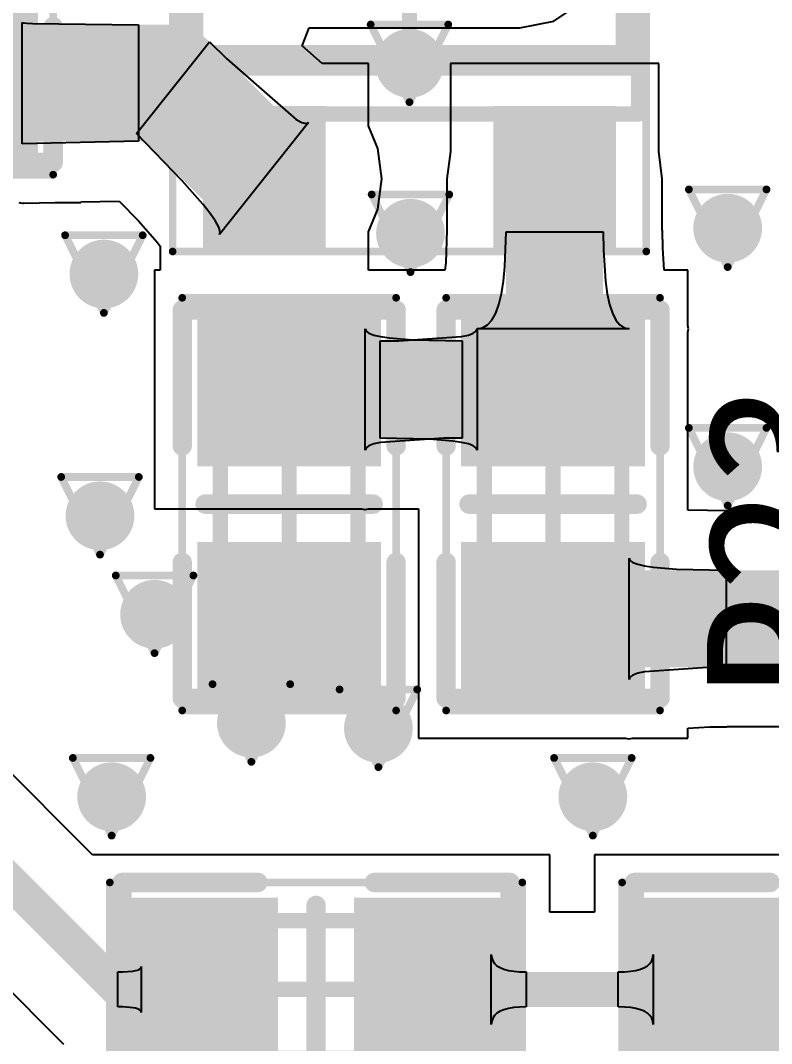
# Model space of a CAD drawing. Extents: x 75 to 173, y 40 to 188.
# Drawn here: x 112.43 to 117.34, y 161.92 to 168.62 of the extents above; entities that cross this region are included whole.
import ezdxf

# ---------------------------------------------------------------- set-up
doc = ezdxf.new("R2010")
doc.units = 0
doc.header["$MEASUREMENT"] = 0
doc.layers.get('0').update_dxf_attribs({"linetype": 'CONTINUOUS'})
for name, color, linetype in [('BottomLayer', 5, 'CONTINUOUS'), ('DRILLDRAWING', 1, 'CONTINUOUS'), ('MECHANICAL13', 56, 'CONTINUOUS'), ('MECHANICAL15', 56, 'CONTINUOUS'), ('MULTILAYER', 9, 'CONTINUOUS'), ('TopLayer', 1, 'CONTINUOUS'), ('TOPOVERLAY', 2, 'CONTINUOUS'), ('TOPPASTE', 8, 'CONTINUOUS'), ('TOPSOLDER', 216, 'CONTINUOUS'), ('ViaHoleLayer', 16, 'CONTINUOUS')]:
    doc.layers.add(name, color=color, linetype=linetype)

# ---------------------------------------------------------------- blocks, each defined once
blk = doc.blocks.new('SOT_23_5PIN_8')
at = {"layer": 'MECHANICAL13', "const_width": 0.1}
for points in [[(-0.79992, -1.500104), (-0.79992, 1.499918)], [(0.800082, 1.499918), (-0.79992, 1.499918)], [(0.800082, -1.500104), (0.800082, 1.499918)], [(0.800082, -1.500104), (-0.79992, -1.500104)]]:
    blk.add_lwpolyline(points, dxfattribs=at)
at = {"layer": 'MECHANICAL13'}
for points, const_width in [([(-0.824918, 1.499918, 1), (-0.774921, 1.499918, 1)], 0.05), ([(-0.824918, 1.499918, 1), (-0.774921, 1.499918, 1)], 0.05), ([(0.775084, 1.499918, 1), (0.825081, 1.499918, 1)], 0.05), ([(0.775084, 1.499918, 1), (0.825081, 1.499918, 1)], 0.05), ([(-0.03792, 0.991918, 1), (-0.54592, 0.991918, 1)], 0.1), ([(-0.570918, 0.991918, 1), (-0.520921, 0.991918, 1)], 0.05), ([(-0.062918, 0.991918, 1), (-0.012921, 0.991918, 1)], 0.05), ([(-0.824918, -1.500104, 1), (-0.774921, -1.500104, 1)], 0.05), ([(-0.824918, -1.500104, 1), (-0.774921, -1.500104, 1)], 0.05), ([(0.775084, -1.500104, 1), (0.825081, -1.500104, 1)], 0.05), ([(0.775084, -1.500104, 1), (0.825081, -1.500104, 1)], 0.05)]:
    blk.add_lwpolyline(points, format="xyb", close=True, dxfattribs=dict(at, const_width=const_width))
at = {"layer": 'MECHANICAL15'}
for points, const_width in [([(1.700002, 1.549999), (-1.699999, 1.549999)], 0.05), ([(-1.699999, -1.549999), (-1.699999, 1.549999)], 0.05), ([(1.700002, -1.549999), (1.700002, 1.549999)], 0.05), ([(0, -0.499999), (0, 0.500002)], 0.1), ([(0.500002, 0), (-0.499999, 0)], 0.1), ([(1.700002, -1.549999), (-1.699999, -1.549999)], 0.05)]:
    blk.add_lwpolyline(points, dxfattribs=dict(at, const_width=const_width))
for points, const_width in [([(-1.712498, 1.549999, 1), (-1.6875, 1.549999, 1)], 0.024999), ([(-1.712498, 1.549999, 1), (-1.6875, 1.549999, 1)], 0.024999), ([(1.687502, 1.549999, 1), (1.712501, 1.549999, 1)], 0.024999), ([(1.687502, 1.549999, 1), (1.712501, 1.549999, 1)], 0.024999), ([(-0.024999, 0.500002, 1), (0.024999, 0.500002, 1)], 0.05), ([(-0.524998, 0, 1), (-0.475, 0, 1)], 0.05), ([(0.475003, 0, 1), (0.525, 0, 1)], 0.05), ([(-0.024999, -0.499999, 1), (0.024999, -0.499999, 1)], 0.05), ([(-1.712498, -1.549999, 1), (-1.6875, -1.549999, 1)], 0.024999), ([(-1.712498, -1.549999, 1), (-1.6875, -1.549999, 1)], 0.024999), ([(1.687502, -1.549999, 1), (1.712501, -1.549999, 1)], 0.024999), ([(1.687502, -1.549999, 1), (1.712501, -1.549999, 1)], 0.024999)]:
    blk.add_lwpolyline(points, format="xyb", close=True, dxfattribs=dict(at, const_width=const_width))
at = {"layer": 'TOPOVERLAY'}
for points, const_width in [([(-1.099998, 1.800001, 1), (-1.35, 1.800001, 1)], 0.249999), ([(-1.412499, 1.800001, 1), (-1.287501, 1.800001, 1)], 0.124998), ([(-1.162497, 1.800001, 1), (-1.037499, 1.800001, 1)], 0.124998), ([(-0.499999, 1.45, 1), (-0.399999, 1.45, 1)], 0.1), ([(-0.499999, 1.45, 1), (-0.399999, 1.45, 1)], 0.1), ([(0.400002, 1.45, 1), (0.500002, 1.45, 1)], 0.1), ([(0.400002, 1.45, 1), (0.500002, 1.45, 1)], 0.1), ([(-0.499999, -1.45, 1), (-0.399999, -1.45, 1)], 0.1), ([(-0.499999, -1.45, 1), (-0.399999, -1.45, 1)], 0.1), ([(0.400002, -1.45, 1), (0.500002, -1.45, 1)], 0.1), ([(0.400002, -1.45, 1), (0.500002, -1.45, 1)], 0.1)]:
    blk.add_lwpolyline(points, format="xyb", close=True, dxfattribs=dict(at, const_width=const_width))
at = {"layer": 'TOPOVERLAY', "const_width": 0.2}
for points in [[(-0.449999, -1.45), (-0.449999, 1.45)], [(0.450002, 1.45), (-0.449999, 1.45)], [(0.450002, -1.45), (0.450002, 1.45)], [(0.450002, -1.45), (-0.449999, -1.45)]]:
    blk.add_lwpolyline(points, dxfattribs=at)
at = {"layer": 'TOPPASTE'}
for points in [[(-0.849998, 0.650001), (-0.849998, 1.25), (-1.599999, 0.650001), (-1.599999, 1.25)], [(1.600002, 0.650001), (1.600002, 1.25), (0.850001, 0.650001), (0.850001, 1.25)], [(-0.849998, -0.299999), (-0.849998, 0.299999), (-1.599999, -0.299999), (-1.599999, 0.299999)], [(-0.849998, -1.249997), (-0.849998, -0.649999), (-1.599999, -1.249997), (-1.599999, -0.649999)], [(1.600002, -1.249997), (1.600002, -0.649999), (0.850001, -1.249997), (0.850001, -0.649999)]]:
    blk.add_solid(points, dxfattribs=at)
at = {"layer": 'TOPSOLDER'}
for points in [[(-0.748398, 0.548401), (-0.748398, 1.3516), (-1.701599, 0.548401), (-1.701599, 1.3516)], [(1.701602, 0.548401), (1.701602, 1.3516), (0.748401, 0.548401), (0.748401, 1.3516)], [(-0.748398, -0.401599), (-0.748398, 0.401599), (-1.701599, -0.401599), (-1.701599, 0.401599)], [(-0.748398, -1.351598), (-0.748398, -0.548399), (-1.701599, -1.351598), (-1.701599, -0.548399)], [(1.701602, -1.351598), (1.701602, -0.548399), (0.748401, -1.351598), (0.748401, -0.548399)]]:
    blk.add_solid(points, dxfattribs=at)
blk = doc.blocks.new('R0603_10')
at = {"layer": 'MECHANICAL13', "const_width": 0.1}
for points in [[(0.849998, 0.449999), (-0.850001, 0.449999)], [(-0.850001, -0.450002), (-0.850001, 0.449999)], [(0.849998, -0.450002), (0.849998, 0.449999)], [(0.849998, -0.450002), (-0.850001, -0.450002)]]:
    blk.add_lwpolyline(points, dxfattribs=at)
at = {"layer": 'MECHANICAL13', "const_width": 0.05}
for points in [[(-0.875, 0.449999, 1), (-0.825002, 0.449999, 1)], [(-0.875, 0.449999, 1), (-0.825002, 0.449999, 1)], [(0.825, 0.449999, 1), (0.874997, 0.449999, 1)], [(0.825, 0.449999, 1), (0.874997, 0.449999, 1)], [(-0.875, -0.450002, 1), (-0.825002, -0.450002, 1)], [(-0.875, -0.450002, 1), (-0.825002, -0.450002, 1)], [(0.825, -0.450002, 1), (0.874997, -0.450002, 1)], [(0.825, -0.450002, 1), (0.874997, -0.450002, 1)]]:
    blk.add_lwpolyline(points, format="xyb", close=True, dxfattribs=at)
at = {"layer": 'MECHANICAL15'}
for points, const_width in [([(-1.35, -0.700001), (-1.35, 0.700001)], 0.05), ([(1.35, 0.700001), (-1.35, 0.700001)], 0.05), ([(1.35, -0.700001), (1.35, 0.700001)], 0.05), ([(0, -0.450002), (0, 0.449999)], 0.1), ([(0.449999, 0), (-0.450002, 0)], 0.1), ([(1.35, -0.700001), (-1.35, -0.700001)], 0.05)]:
    blk.add_lwpolyline(points, dxfattribs=dict(at, const_width=const_width))
for points, const_width in [([(-1.362499, 0.700001, 1), (-1.3375, 0.700001, 1)], 0.024999), ([(-1.362499, 0.700001, 1), (-1.3375, 0.700001, 1)], 0.024999), ([(1.3375, 0.700001, 1), (1.362499, 0.700001, 1)], 0.024999), ([(1.3375, 0.700001, 1), (1.362499, 0.700001, 1)], 0.024999), ([(-0.024999, 0.449999, 1), (0.024999, 0.449999, 1)], 0.05), ([(-0.475, 0, 1), (-0.425003, 0, 1)], 0.05), ([(0.425, 0, 1), (0.474998, 0, 1)], 0.05), ([(-0.024999, -0.450002, 1), (0.024999, -0.450002, 1)], 0.05), ([(-1.362499, -0.700001, 1), (-1.3375, -0.700001, 1)], 0.024999), ([(-1.362499, -0.700001, 1), (-1.3375, -0.700001, 1)], 0.024999), ([(1.3375, -0.700001, 1), (1.362499, -0.700001, 1)], 0.024999), ([(1.3375, -0.700001, 1), (1.362499, -0.700001, 1)], 0.024999)]:
    blk.add_lwpolyline(points, format="xyb", close=True, dxfattribs=dict(at, const_width=const_width))
at = {"layer": 'TOPOVERLAY', "const_width": 0.127}
for points in [[(-0.381, 0.700001), (-1.27, 0.700001)], [(-1.27, -0.700001), (-1.27, 0.700001)], [(1.27, 0.700001), (0.381, 0.700001)], [(1.27, -0.700001), (1.27, 0.700001)], [(0, -0.549999), (0, 0.549999)], [(-0.381, -0.700001), (-1.27, -0.700001)], [(1.27, -0.700001), (0.381, -0.700001)]]:
    blk.add_lwpolyline(points, dxfattribs=at)
at = {"layer": 'TOPOVERLAY', "const_width": 0.0635}
for points in [[(-1.30175, 0.700001, 1), (-1.23825, 0.700001, 1)], [(-1.30175, 0.700001, 1), (-1.23825, 0.700001, 1)], [(-0.41275, 0.700001, 1), (-0.34925, 0.700001, 1)], [(0.34925, 0.700001, 1), (0.41275, 0.700001, 1)], [(1.23825, 0.700001, 1), (1.30175, 0.700001, 1)], [(1.23825, 0.700001, 1), (1.30175, 0.700001, 1)], [(-0.03175, 0.549999, 1), (0.03175, 0.549999, 1)], [(-0.03175, -0.549999, 1), (0.03175, -0.549999, 1)], [(-1.30175, -0.700001, 1), (-1.23825, -0.700001, 1)], [(-1.30175, -0.700001, 1), (-1.23825, -0.700001, 1)], [(-0.41275, -0.700001, 1), (-0.34925, -0.700001, 1)], [(0.34925, -0.700001, 1), (0.41275, -0.700001, 1)], [(1.23825, -0.700001, 1), (1.30175, -0.700001, 1)], [(1.23825, -0.700001, 1), (1.30175, -0.700001, 1)]]:
    blk.add_lwpolyline(points, format="xyb", close=True, dxfattribs=at)
at = {"layer": 'TOPPASTE'}
for points in [[(-0.350002, -0.499999), (-0.350002, 0.499999), (-1.15, -0.499999), (-1.15, 0.499999)], [(1.149998, -0.499999), (1.149998, 0.499999), (0.349999, -0.499999), (0.349999, 0.499999)]]:
    blk.add_solid(points, dxfattribs=at)
at = {"layer": 'TOPSOLDER'}
for points in [[(-0.248402, -0.601599), (-0.248402, 0.601599), (-1.2516, -0.601599), (-1.2516, 0.601599)], [(1.251598, -0.601599), (1.251598, 0.601599), (0.248399, -0.601599), (0.248399, 0.601599)]]:
    blk.add_solid(points, dxfattribs=at)
blk = doc.blocks.new('R0603_11')
at = {"layer": 'MECHANICAL13', "const_width": 0.1}
for points in [[(-0.850001, 0.449999), (0.849998, 0.449999)], [(-0.850001, 0.449999), (-0.850001, -0.450002)], [(0.849998, 0.449999), (0.849998, -0.450002)], [(-0.850001, -0.450002), (0.849998, -0.450002)]]:
    blk.add_lwpolyline(points, dxfattribs=at)
at = {"layer": 'MECHANICAL13', "const_width": 0.05}
for points in [[(-0.875, 0.449999, 1), (-0.825002, 0.449999, 1)], [(-0.875, 0.449999, 1), (-0.825002, 0.449999, 1)], [(0.825, 0.449999, 1), (0.874997, 0.449999, 1)], [(0.825, 0.449999, 1), (0.874997, 0.449999, 1)], [(-0.875, -0.450002, 1), (-0.825002, -0.450002, 1)], [(-0.875, -0.450002, 1), (-0.825002, -0.450002, 1)], [(0.825, -0.450002, 1), (0.874997, -0.450002, 1)], [(0.825, -0.450002, 1), (0.874997, -0.450002, 1)]]:
    blk.add_lwpolyline(points, format="xyb", close=True, dxfattribs=at)
at = {"layer": 'MECHANICAL15'}
for points, const_width in [([(-1.35, 0.700001), (-1.35, -0.700001)], 0.05), ([(-1.35, 0.700001), (1.35, 0.700001)], 0.05), ([(1.35, 0.700001), (1.35, -0.700001)], 0.05), ([(0, 0.449999), (0, -0.450002)], 0.1), ([(-0.450002, 0), (0.449999, 0)], 0.1), ([(-1.35, -0.700001), (1.35, -0.700001)], 0.05)]:
    blk.add_lwpolyline(points, dxfattribs=dict(at, const_width=const_width))
for points, const_width in [([(-1.362499, 0.700001, 1), (-1.3375, 0.700001, 1)], 0.024999), ([(-1.362499, 0.700001, 1), (-1.3375, 0.700001, 1)], 0.024999), ([(1.3375, 0.700001, 1), (1.362499, 0.700001, 1)], 0.024999), ([(1.3375, 0.700001, 1), (1.362499, 0.700001, 1)], 0.024999), ([(-0.024999, 0.449999, 1), (0.024999, 0.449999, 1)], 0.05), ([(-0.475, 0, 1), (-0.425003, 0, 1)], 0.05), ([(0.425, 0, 1), (0.474998, 0, 1)], 0.05), ([(-0.024999, -0.450002, 1), (0.024999, -0.450002, 1)], 0.05), ([(-1.362499, -0.700001, 1), (-1.3375, -0.700001, 1)], 0.024999), ([(-1.362499, -0.700001, 1), (-1.3375, -0.700001, 1)], 0.024999), ([(1.3375, -0.700001, 1), (1.362499, -0.700001, 1)], 0.024999), ([(1.3375, -0.700001, 1), (1.362499, -0.700001, 1)], 0.024999)]:
    blk.add_lwpolyline(points, format="xyb", close=True, dxfattribs=dict(at, const_width=const_width))
at = {"layer": 'TOPOVERLAY', "const_width": 0.127}
for points in [[(-1.27, 0.700001), (-0.381, 0.700001)], [(-1.27, 0.700001), (-1.27, -0.700001)], [(0.381, 0.700001), (1.27, 0.700001)], [(1.27, 0.700001), (1.27, -0.700001)], [(0, 0.549999), (0, -0.549999)], [(-1.27, -0.700001), (-0.381, -0.700001)], [(0.381, -0.700001), (1.27, -0.700001)]]:
    blk.add_lwpolyline(points, dxfattribs=at)
at = {"layer": 'TOPOVERLAY', "const_width": 0.0635}
for points in [[(-1.30175, 0.700001, 1), (-1.23825, 0.700001, 1)], [(-1.30175, 0.700001, 1), (-1.23825, 0.700001, 1)], [(-0.41275, 0.700001, 1), (-0.34925, 0.700001, 1)], [(0.34925, 0.700001, 1), (0.41275, 0.700001, 1)], [(1.23825, 0.700001, 1), (1.30175, 0.700001, 1)], [(1.23825, 0.700001, 1), (1.30175, 0.700001, 1)], [(-0.03175, 0.549999, 1), (0.03175, 0.549999, 1)], [(-0.03175, -0.549999, 1), (0.03175, -0.549999, 1)], [(-1.30175, -0.700001, 1), (-1.23825, -0.700001, 1)], [(-1.30175, -0.700001, 1), (-1.23825, -0.700001, 1)], [(-0.41275, -0.700001, 1), (-0.34925, -0.700001, 1)], [(0.34925, -0.700001, 1), (0.41275, -0.700001, 1)], [(1.23825, -0.700001, 1), (1.30175, -0.700001, 1)], [(1.23825, -0.700001, 1), (1.30175, -0.700001, 1)]]:
    blk.add_lwpolyline(points, format="xyb", close=True, dxfattribs=at)
at = {"layer": 'TOPPASTE'}
for points in [[(-0.350002, -0.499999), (-0.350002, 0.499999), (-1.15, -0.499999), (-1.15, 0.499999)], [(1.149998, -0.499999), (1.149998, 0.499999), (0.349999, -0.499999), (0.349999, 0.499999)]]:
    blk.add_solid(points, dxfattribs=at)
at = {"layer": 'TOPSOLDER'}
for points in [[(-0.248402, -0.601599), (-0.248402, 0.601599), (-1.2516, -0.601599), (-1.2516, 0.601599)], [(1.251598, -0.601599), (1.251598, 0.601599), (0.248399, -0.601599), (0.248399, 0.601599)]]:
    blk.add_solid(points, dxfattribs=at)
blk = doc.blocks.new('R0603_12')
at = {"layer": 'MECHANICAL13', "const_width": 0.1}
for points in [[(0.849998, 0.449999), (-0.850001, 0.449999)], [(-0.850001, -0.450002), (-0.850001, 0.449999)], [(0.849998, -0.450002), (0.849998, 0.449999)], [(0.849998, -0.450002), (-0.850001, -0.450002)]]:
    blk.add_lwpolyline(points, dxfattribs=at)
at = {"layer": 'MECHANICAL13', "const_width": 0.05}
for points in [[(-0.875, 0.449999, 1), (-0.825002, 0.449999, 1)], [(-0.875, 0.449999, 1), (-0.825002, 0.449999, 1)], [(0.825, 0.449999, 1), (0.874997, 0.449999, 1)], [(0.825, 0.449999, 1), (0.874997, 0.449999, 1)], [(-0.875, -0.450002, 1), (-0.825002, -0.450002, 1)], [(-0.875, -0.450002, 1), (-0.825002, -0.450002, 1)], [(0.825, -0.450002, 1), (0.874997, -0.450002, 1)], [(0.825, -0.450002, 1), (0.874997, -0.450002, 1)]]:
    blk.add_lwpolyline(points, format="xyb", close=True, dxfattribs=at)
at = {"layer": 'MECHANICAL15'}
for points, const_width in [([(-1.35, -0.700001), (-1.35, 0.700001)], 0.05), ([(1.35, 0.700001), (-1.35, 0.700001)], 0.05), ([(1.35, -0.700001), (1.35, 0.700001)], 0.05), ([(0, -0.450002), (0, 0.449999)], 0.1), ([(0.449999, 0), (-0.450002, 0)], 0.1), ([(1.35, -0.700001), (-1.35, -0.700001)], 0.05)]:
    blk.add_lwpolyline(points, dxfattribs=dict(at, const_width=const_width))
for points, const_width in [([(-1.362499, 0.700001, 1), (-1.3375, 0.700001, 1)], 0.024999), ([(-1.362499, 0.700001, 1), (-1.3375, 0.700001, 1)], 0.024999), ([(1.3375, 0.700001, 1), (1.362499, 0.700001, 1)], 0.024999), ([(1.3375, 0.700001, 1), (1.362499, 0.700001, 1)], 0.024999), ([(-0.024999, 0.449999, 1), (0.024999, 0.449999, 1)], 0.05), ([(-0.475, 0, 1), (-0.425003, 0, 1)], 0.05), ([(0.425, 0, 1), (0.474998, 0, 1)], 0.05), ([(-0.024999, -0.450002, 1), (0.024999, -0.450002, 1)], 0.05), ([(-1.362499, -0.700001, 1), (-1.3375, -0.700001, 1)], 0.024999), ([(-1.362499, -0.700001, 1), (-1.3375, -0.700001, 1)], 0.024999), ([(1.3375, -0.700001, 1), (1.362499, -0.700001, 1)], 0.024999), ([(1.3375, -0.700001, 1), (1.362499, -0.700001, 1)], 0.024999)]:
    blk.add_lwpolyline(points, format="xyb", close=True, dxfattribs=dict(at, const_width=const_width))
at = {"layer": 'TOPOVERLAY', "const_width": 0.127}
for points in [[(-0.381, 0.700001), (-1.27, 0.700001)], [(-1.27, -0.700001), (-1.27, 0.700001)], [(1.27, 0.700001), (0.381, 0.700001)], [(1.27, -0.700001), (1.27, 0.700001)], [(0, -0.549999), (0, 0.549999)], [(-0.381, -0.700001), (-1.27, -0.700001)], [(1.27, -0.700001), (0.381, -0.700001)]]:
    blk.add_lwpolyline(points, dxfattribs=at)
at = {"layer": 'TOPOVERLAY', "const_width": 0.0635}
for points in [[(-1.30175, 0.700001, 1), (-1.23825, 0.700001, 1)], [(-1.30175, 0.700001, 1), (-1.23825, 0.700001, 1)], [(-0.41275, 0.700001, 1), (-0.34925, 0.700001, 1)], [(0.34925, 0.700001, 1), (0.41275, 0.700001, 1)], [(1.23825, 0.700001, 1), (1.30175, 0.700001, 1)], [(1.23825, 0.700001, 1), (1.30175, 0.700001, 1)], [(-0.03175, 0.549999, 1), (0.03175, 0.549999, 1)], [(-0.03175, -0.549999, 1), (0.03175, -0.549999, 1)], [(-1.30175, -0.700001, 1), (-1.23825, -0.700001, 1)], [(-1.30175, -0.700001, 1), (-1.23825, -0.700001, 1)], [(-0.41275, -0.700001, 1), (-0.34925, -0.700001, 1)], [(0.34925, -0.700001, 1), (0.41275, -0.700001, 1)], [(1.23825, -0.700001, 1), (1.30175, -0.700001, 1)], [(1.23825, -0.700001, 1), (1.30175, -0.700001, 1)]]:
    blk.add_lwpolyline(points, format="xyb", close=True, dxfattribs=at)
at = {"layer": 'TOPPASTE'}
for points in [[(-0.350002, -0.499999), (-0.350002, 0.499999), (-1.15, -0.499999), (-1.15, 0.499999)], [(1.149998, -0.499999), (1.149998, 0.499999), (0.349999, -0.499999), (0.349999, 0.499999)]]:
    blk.add_solid(points, dxfattribs=at)
at = {"layer": 'TOPSOLDER'}
for points in [[(-0.248402, -0.601599), (-0.248402, 0.601599), (-1.2516, -0.601599), (-1.2516, 0.601599)], [(1.251598, -0.601599), (1.251598, 0.601599), (0.248399, -0.601599), (0.248399, 0.601599)]]:
    blk.add_solid(points, dxfattribs=at)
blk = doc.blocks.new('R0603_47')
at = {"layer": 'MECHANICAL13', "const_width": 0.1}
for points in [[(-0.850001, -0.450002), (-0.850001, 0.449999)], [(-0.850001, 0.449999), (0.849998, 0.449999)], [(0.849998, -0.450002), (0.849998, 0.449999)], [(-0.850001, -0.450002), (0.849998, -0.450002)]]:
    blk.add_lwpolyline(points, dxfattribs=at)
at = {"layer": 'MECHANICAL13', "const_width": 0.05}
for points in [[(-0.875, 0.449999, 1), (-0.825002, 0.449999, 1)], [(-0.875, 0.449999, 1), (-0.825002, 0.449999, 1)], [(0.825, 0.449999, 1), (0.874997, 0.449999, 1)], [(0.825, 0.449999, 1), (0.874997, 0.449999, 1)], [(-0.875, -0.450002, 1), (-0.825002, -0.450002, 1)], [(-0.875, -0.450002, 1), (-0.825002, -0.450002, 1)], [(0.825, -0.450002, 1), (0.874997, -0.450002, 1)], [(0.825, -0.450002, 1), (0.874997, -0.450002, 1)]]:
    blk.add_lwpolyline(points, format="xyb", close=True, dxfattribs=at)
at = {"layer": 'MECHANICAL15'}
for points, const_width in [([(-1.35, 0.700001), (1.35, 0.700001)], 0.05), ([(-1.35, -0.700001), (-1.35, 0.700001)], 0.05), ([(1.35, -0.700001), (1.35, 0.700001)], 0.05), ([(0, -0.450002), (0, 0.449999)], 0.1), ([(-0.450002, 0), (0.449999, 0)], 0.1), ([(-1.35, -0.700001), (1.35, -0.700001)], 0.05)]:
    blk.add_lwpolyline(points, dxfattribs=dict(at, const_width=const_width))
for points, const_width in [([(-1.362499, 0.700001, 1), (-1.3375, 0.700001, 1)], 0.024999), ([(-1.362499, 0.700001, 1), (-1.3375, 0.700001, 1)], 0.024999), ([(1.3375, 0.700001, 1), (1.362499, 0.700001, 1)], 0.024999), ([(1.3375, 0.700001, 1), (1.362499, 0.700001, 1)], 0.024999), ([(-0.024999, 0.449999, 1), (0.024999, 0.449999, 1)], 0.05), ([(-0.475, 0, 1), (-0.425003, 0, 1)], 0.05), ([(0.425, 0, 1), (0.474998, 0, 1)], 0.05), ([(-0.024999, -0.450002, 1), (0.024999, -0.450002, 1)], 0.05), ([(-1.362499, -0.700001, 1), (-1.3375, -0.700001, 1)], 0.024999), ([(-1.362499, -0.700001, 1), (-1.3375, -0.700001, 1)], 0.024999), ([(1.3375, -0.700001, 1), (1.362499, -0.700001, 1)], 0.024999), ([(1.3375, -0.700001, 1), (1.362499, -0.700001, 1)], 0.024999)]:
    blk.add_lwpolyline(points, format="xyb", close=True, dxfattribs=dict(at, const_width=const_width))
at = {"layer": 'TOPOVERLAY', "const_width": 0.127}
for points in [[(-1.27, -0.700001), (-1.27, 0.700001)], [(-1.27, 0.700001), (-0.381, 0.700001)], [(0.381, 0.700001), (1.27, 0.700001)], [(1.27, -0.700001), (1.27, 0.700001)], [(0, -0.549999), (0, 0.549999)], [(-1.27, -0.700001), (-0.381, -0.700001)], [(0.381, -0.700001), (1.27, -0.700001)]]:
    blk.add_lwpolyline(points, dxfattribs=at)
at = {"layer": 'TOPOVERLAY', "const_width": 0.0635}
for points in [[(-1.30175, 0.700001, 1), (-1.23825, 0.700001, 1)], [(-1.30175, 0.700001, 1), (-1.23825, 0.700001, 1)], [(-0.41275, 0.700001, 1), (-0.34925, 0.700001, 1)], [(0.34925, 0.700001, 1), (0.41275, 0.700001, 1)], [(1.23825, 0.700001, 1), (1.30175, 0.700001, 1)], [(1.23825, 0.700001, 1), (1.30175, 0.700001, 1)], [(-0.03175, 0.549999, 1), (0.03175, 0.549999, 1)], [(-0.03175, -0.549999, 1), (0.03175, -0.549999, 1)], [(-1.30175, -0.700001, 1), (-1.23825, -0.700001, 1)], [(-1.30175, -0.700001, 1), (-1.23825, -0.700001, 1)], [(-0.41275, -0.700001, 1), (-0.34925, -0.700001, 1)], [(0.34925, -0.700001, 1), (0.41275, -0.700001, 1)], [(1.23825, -0.700001, 1), (1.30175, -0.700001, 1)], [(1.23825, -0.700001, 1), (1.30175, -0.700001, 1)]]:
    blk.add_lwpolyline(points, format="xyb", close=True, dxfattribs=at)
at = {"layer": 'TOPPASTE'}
for points in [[(-0.350002, -0.499999), (-0.350002, 0.499999), (-1.15, -0.499999), (-1.15, 0.499999)], [(1.149998, -0.499999), (1.149998, 0.499999), (0.349999, -0.499999), (0.349999, 0.499999)]]:
    blk.add_solid(points, dxfattribs=at)
at = {"layer": 'TOPSOLDER'}
for points in [[(-0.248402, -0.601599), (-0.248402, 0.601599), (-1.2516, -0.601599), (-1.2516, 0.601599)], [(1.251598, -0.601599), (1.251598, 0.601599), (0.248399, -0.601599), (0.248399, 0.601599)]]:
    blk.add_solid(points, dxfattribs=at)
blk = doc.blocks.new('C0603_92')
at = {"layer": 'MECHANICAL13', "const_width": 0.1}
for points in [[(0.849998, 0.449999), (-0.850001, 0.449999)], [(-0.850001, 0.449999), (-0.850001, -0.450002)], [(0.849998, 0.449999), (0.849998, -0.450002)], [(0.849998, -0.450002), (-0.850001, -0.450002)]]:
    blk.add_lwpolyline(points, dxfattribs=at)
at = {"layer": 'MECHANICAL13', "const_width": 0.05}
for points in [[(-0.875, 0.449999, 1), (-0.825002, 0.449999, 1)], [(-0.875, 0.449999, 1), (-0.825002, 0.449999, 1)], [(0.825, 0.449999, 1), (0.874997, 0.449999, 1)], [(0.825, 0.449999, 1), (0.874997, 0.449999, 1)], [(-0.875, -0.450002, 1), (-0.825002, -0.450002, 1)], [(-0.875, -0.450002, 1), (-0.825002, -0.450002, 1)], [(0.825, -0.450002, 1), (0.874997, -0.450002, 1)], [(0.825, -0.450002, 1), (0.874997, -0.450002, 1)]]:
    blk.add_lwpolyline(points, format="xyb", close=True, dxfattribs=at)
at = {"layer": 'MECHANICAL15'}
for points, const_width in [([(-1.35, 0.700001), (-1.35, -0.700001)], 0.05), ([(1.35, 0.700001), (-1.35, 0.700001)], 0.05), ([(1.35, 0.700001), (1.35, -0.700001)], 0.05), ([(0, 0.449999), (0, -0.450002)], 0.1), ([(0.449999, 0), (-0.450002, 0)], 0.1), ([(1.35, -0.700001), (-1.35, -0.700001)], 0.05)]:
    blk.add_lwpolyline(points, dxfattribs=dict(at, const_width=const_width))
for points, const_width in [([(-1.362499, 0.700001, 1), (-1.3375, 0.700001, 1)], 0.024999), ([(-1.362499, 0.700001, 1), (-1.3375, 0.700001, 1)], 0.024999), ([(1.3375, 0.700001, 1), (1.362499, 0.700001, 1)], 0.024999), ([(1.3375, 0.700001, 1), (1.362499, 0.700001, 1)], 0.024999), ([(-0.024999, 0.449999, 1), (0.024999, 0.449999, 1)], 0.05), ([(-0.475, 0, 1), (-0.425003, 0, 1)], 0.05), ([(0.425, 0, 1), (0.474998, 0, 1)], 0.05), ([(-0.024999, -0.450002, 1), (0.024999, -0.450002, 1)], 0.05), ([(-1.362499, -0.700001, 1), (-1.3375, -0.700001, 1)], 0.024999), ([(-1.362499, -0.700001, 1), (-1.3375, -0.700001, 1)], 0.024999), ([(1.3375, -0.700001, 1), (1.362499, -0.700001, 1)], 0.024999), ([(1.3375, -0.700001, 1), (1.362499, -0.700001, 1)], 0.024999)]:
    blk.add_lwpolyline(points, format="xyb", close=True, dxfattribs=dict(at, const_width=const_width))
at = {"layer": 'TOPOVERLAY', "const_width": 0.127}
for points in [[(-0.381, 0.700001), (-1.27, 0.700001)], [(-1.27, 0.700001), (-1.27, -0.700001)], [(1.27, 0.700001), (0.381, 0.700001)], [(1.27, 0.700001), (1.27, -0.700001)], [(0, 0.549999), (0, -0.549999)], [(-0.381, -0.700001), (-1.27, -0.700001)], [(1.27, -0.700001), (0.381, -0.700001)]]:
    blk.add_lwpolyline(points, dxfattribs=at)
at = {"layer": 'TOPOVERLAY', "const_width": 0.0635}
for points in [[(-1.30175, 0.700001, 1), (-1.23825, 0.700001, 1)], [(-1.30175, 0.700001, 1), (-1.23825, 0.700001, 1)], [(-0.41275, 0.700001, 1), (-0.34925, 0.700001, 1)], [(0.34925, 0.700001, 1), (0.41275, 0.700001, 1)], [(1.23825, 0.700001, 1), (1.30175, 0.700001, 1)], [(1.23825, 0.700001, 1), (1.30175, 0.700001, 1)], [(-0.03175, 0.549999, 1), (0.03175, 0.549999, 1)], [(-0.03175, -0.549999, 1), (0.03175, -0.549999, 1)], [(-1.30175, -0.700001, 1), (-1.23825, -0.700001, 1)], [(-1.30175, -0.700001, 1), (-1.23825, -0.700001, 1)], [(-0.41275, -0.700001, 1), (-0.34925, -0.700001, 1)], [(0.34925, -0.700001, 1), (0.41275, -0.700001, 1)], [(1.23825, -0.700001, 1), (1.30175, -0.700001, 1)], [(1.23825, -0.700001, 1), (1.30175, -0.700001, 1)]]:
    blk.add_lwpolyline(points, format="xyb", close=True, dxfattribs=at)
at = {"layer": 'TOPPASTE'}
for points in [[(-0.350002, -0.499999), (-0.350002, 0.499999), (-1.15, -0.499999), (-1.15, 0.499999)], [(1.149998, -0.499999), (1.149998, 0.499999), (0.349999, -0.499999), (0.349999, 0.499999)]]:
    blk.add_solid(points, dxfattribs=at)
at = {"layer": 'TOPSOLDER'}
for points in [[(-0.248402, -0.601599), (-0.248402, 0.601599), (-1.2516, -0.601599), (-1.2516, 0.601599)], [(1.251598, -0.601599), (1.251598, 0.601599), (0.248399, -0.601599), (0.248399, 0.601599)]]:
    blk.add_solid(points, dxfattribs=at)

msp = doc.modelspace()

# ---------------------------------------------------------------- linework, layer by layer
at = {"layer": 'BottomLayer', "const_width": 0.225}
for points in [[(114.86068, 168.33482, 1), (115.08568, 168.33482, 1)], [(116.94335, 167.25613, 1), (117.16835, 167.25613, 1)], [(114.86716, 167.2232, 1), (115.09215, 167.2232, 1)], [(112.86056, 166.9563, 1), (113.08555, 166.9563, 1)], [(116.94335, 165.69562, 1), (117.16835, 165.69562, 1)], [(112.83516, 165.37482, 1), (113.06015, 165.37482, 1)], [(113.19228, 164.73042, 1), (113.41728, 164.73042, 1)], [(113.82576, 164.01922, 1), (114.05075, 164.01922, 1)], [(114.65735, 163.9846, 1), (114.88235, 163.9846, 1)], [(112.91136, 163.53662, 1), (113.13635, 163.53662, 1)], [(116.06096, 163.53662, 1), (116.28595, 163.53662, 1)]]:
    msp.add_lwpolyline(points, format="xyb", close=True, dxfattribs=at)
at = {"layer": 'DRILLDRAWING', "const_width": 0.0508}
for points in [[(114.71918, 168.58882), (115.22718, 168.58882)], [(114.71918, 168.58882), (114.97318, 168.08082)], [(114.97318, 168.08082), (115.22718, 168.58882)], [(116.80185, 167.51013), (117.30985, 167.51013)], [(116.80185, 167.51013), (117.05585, 167.00213)], [(117.05585, 167.00213), (117.30985, 167.51013)], [(114.72566, 167.4772), (115.23366, 167.4772)], [(114.72566, 167.4772), (114.97966, 166.9692)], [(114.97966, 166.9692), (115.23366, 167.4772)], [(112.71906, 167.2103), (113.22706, 167.2103)], [(112.71906, 167.2103), (112.97306, 166.7023)], [(112.97306, 166.7023), (113.22706, 167.2103)], [(116.80185, 165.94962), (117.30985, 165.94962)], [(116.80185, 165.94962), (117.05585, 165.44162)], [(117.05585, 165.44162), (117.30985, 165.94962)], [(112.69366, 165.62882), (113.20166, 165.62882)], [(112.69366, 165.62882), (112.94766, 165.12082)], [(112.94766, 165.12082), (113.20166, 165.62882)], [(113.05078, 164.98442), (113.55878, 164.98442)], [(113.05078, 164.98442), (113.30478, 164.47642)], [(113.30478, 164.47642), (113.55878, 164.98442)], [(113.68426, 164.27322), (114.19226, 164.27322)], [(113.68426, 164.27322), (113.93826, 163.76522)], [(113.93826, 163.76522), (114.19226, 164.27322)], [(114.51585, 164.2386), (115.02385, 164.2386)], [(114.51585, 164.2386), (114.76985, 163.7306)], [(114.76985, 163.7306), (115.02385, 164.2386)], [(112.76986, 163.79062), (113.27786, 163.79062)], [(112.76986, 163.79062), (113.02386, 163.28262)], [(113.02386, 163.28262), (113.27786, 163.79062)], [(115.91946, 163.79062), (116.42746, 163.79062)], [(115.91946, 163.79062), (116.17346, 163.28262)], [(116.17346, 163.28262), (116.42746, 163.79062)]]:
    msp.add_lwpolyline(points, dxfattribs=at)
at = {"layer": 'DRILLDRAWING', "const_width": 0.0254}
for points in [[(114.70648, 168.58882, 1), (114.73188, 168.58882, 1)], [(114.70648, 168.58882, 1), (114.73188, 168.58882, 1)], [(115.21448, 168.58882, 1), (115.23988, 168.58882, 1)], [(115.21448, 168.58882, 1), (115.23988, 168.58882, 1)], [(114.96048, 168.08082, 1), (114.98588, 168.08082, 1)], [(114.96048, 168.08082, 1), (114.98588, 168.08082, 1)], [(116.78915, 167.51013, 1), (116.81455, 167.51013, 1)], [(116.78915, 167.51013, 1), (116.81455, 167.51013, 1)], [(117.29715, 167.51013, 1), (117.32255, 167.51013, 1)], [(117.29715, 167.51013, 1), (117.32255, 167.51013, 1)], [(114.71296, 167.4772, 1), (114.73836, 167.4772, 1)], [(114.71296, 167.4772, 1), (114.73836, 167.4772, 1)], [(115.22096, 167.4772, 1), (115.24636, 167.4772, 1)], [(115.22096, 167.4772, 1), (115.24636, 167.4772, 1)], [(112.70636, 167.2103, 1), (112.73176, 167.2103, 1)], [(112.70636, 167.2103, 1), (112.73176, 167.2103, 1)], [(113.21436, 167.2103, 1), (113.23976, 167.2103, 1)], [(113.21436, 167.2103, 1), (113.23976, 167.2103, 1)], [(114.96696, 166.9692, 1), (114.99236, 166.9692, 1)], [(114.96696, 166.9692, 1), (114.99236, 166.9692, 1)], [(117.04315, 167.00213, 1), (117.06855, 167.00213, 1)], [(117.04315, 167.00213, 1), (117.06855, 167.00213, 1)], [(112.96036, 166.7023, 1), (112.98576, 166.7023, 1)], [(112.96036, 166.7023, 1), (112.98576, 166.7023, 1)], [(116.78915, 165.94962, 1), (116.81455, 165.94962, 1)], [(116.78915, 165.94962, 1), (116.81455, 165.94962, 1)], [(117.29715, 165.94962, 1), (117.32255, 165.94962, 1)], [(117.29715, 165.94962, 1), (117.32255, 165.94962, 1)], [(112.68096, 165.62882, 1), (112.70636, 165.62882, 1)], [(112.68096, 165.62882, 1), (112.70636, 165.62882, 1)], [(113.18896, 165.62882, 1), (113.21436, 165.62882, 1)], [(113.18896, 165.62882, 1), (113.21436, 165.62882, 1)], [(117.04315, 165.44162, 1), (117.06855, 165.44162, 1)], [(117.04315, 165.44162, 1), (117.06855, 165.44162, 1)], [(112.93496, 165.12082, 1), (112.96036, 165.12082, 1)], [(112.93496, 165.12082, 1), (112.96036, 165.12082, 1)], [(113.03808, 164.98442, 1), (113.06348, 164.98442, 1)], [(113.03808, 164.98442, 1), (113.06348, 164.98442, 1)], [(113.54608, 164.98442, 1), (113.57148, 164.98442, 1)], [(113.54608, 164.98442, 1), (113.57148, 164.98442, 1)], [(113.29208, 164.47642, 1), (113.31748, 164.47642, 1)], [(113.29208, 164.47642, 1), (113.31748, 164.47642, 1)], [(113.67156, 164.27322, 1), (113.69696, 164.27322, 1)], [(113.67156, 164.27322, 1), (113.69696, 164.27322, 1)], [(114.17956, 164.27322, 1), (114.20496, 164.27322, 1)], [(114.17956, 164.27322, 1), (114.20496, 164.27322, 1)], [(114.50315, 164.2386, 1), (114.52855, 164.2386, 1)], [(114.50315, 164.2386, 1), (114.52855, 164.2386, 1)], [(115.01115, 164.2386, 1), (115.03655, 164.2386, 1)], [(115.01115, 164.2386, 1), (115.03655, 164.2386, 1)], [(112.75716, 163.79062, 1), (112.78256, 163.79062, 1)], [(112.75716, 163.79062, 1), (112.78256, 163.79062, 1)], [(113.26516, 163.79062, 1), (113.29056, 163.79062, 1)], [(113.26516, 163.79062, 1), (113.29056, 163.79062, 1)], [(113.92556, 163.76522, 1), (113.95096, 163.76522, 1)], [(113.92556, 163.76522, 1), (113.95096, 163.76522, 1)], [(115.90676, 163.79062, 1), (115.93216, 163.79062, 1)], [(115.90676, 163.79062, 1), (115.93216, 163.79062, 1)], [(116.41476, 163.79062, 1), (116.44016, 163.79062, 1)], [(116.41476, 163.79062, 1), (116.44016, 163.79062, 1)], [(114.75715, 163.7306, 1), (114.78255, 163.7306, 1)], [(114.75715, 163.7306, 1), (114.78255, 163.7306, 1)], [(113.01116, 163.28262, 1), (113.03656, 163.28262, 1)], [(113.01116, 163.28262, 1), (113.03656, 163.28262, 1)], [(116.16076, 163.28262, 1), (116.18616, 163.28262, 1)], [(116.16076, 163.28262, 1), (116.18616, 163.28262, 1)]]:
    msp.add_lwpolyline(points, format="xyb", close=True, dxfattribs=at)
at = {"layer": 'MULTILAYER', "const_width": 0.225}
for points in [[(114.86068, 168.33482, 1), (115.08568, 168.33482, 1)], [(116.94335, 167.25613, 1), (117.16835, 167.25613, 1)], [(114.86716, 167.2232, 1), (115.09215, 167.2232, 1)], [(112.86056, 166.9563, 1), (113.08555, 166.9563, 1)], [(116.94335, 165.69562, 1), (117.16835, 165.69562, 1)], [(112.83516, 165.37482, 1), (113.06015, 165.37482, 1)], [(113.19228, 164.73042, 1), (113.41728, 164.73042, 1)], [(113.82576, 164.01922, 1), (114.05075, 164.01922, 1)], [(114.65735, 163.9846, 1), (114.88235, 163.9846, 1)], [(112.91136, 163.53662, 1), (113.13635, 163.53662, 1)], [(116.06096, 163.53662, 1), (116.28595, 163.53662, 1)]]:
    msp.add_lwpolyline(points, format="xyb", close=True, dxfattribs=at)
at = {"layer": 'TopLayer'}
for p, q in [((115.91757, 168.61168), (116.10661, 168.73799)), ((112.43807, 167.80927), (112.43807, 168.60317)), ((112.43807, 168.60317), (112.44569, 168.60014)), ((115.69458, 168.56732), (115.91757, 168.61168)), ((112.44569, 168.60014), (112.46855, 168.59743)), ((112.46855, 168.59743), (112.50665, 168.59504)), ((112.50665, 168.59504), (113.20007, 168.58722)), ((113.20007, 168.58722), (113.20007, 167.82522)), ((114.27165, 168.44842), (114.31629, 168.56732)), ((114.31629, 168.56732), (115.69458, 168.56732)), ((113.18741, 167.87577), (113.66519, 168.47563)), ((113.66519, 168.47563), (113.77861, 168.36339)), ((114.40165, 168.33482), (114.27165, 168.44842)), ((113.77861, 168.36339), (114.23176, 167.96739)), ((114.70418, 168.33482), (114.40165, 168.33482)), ((114.70418, 167.92595), (114.70418, 168.33482)), ((116.60418, 168.33482), (115.24218, 168.33482)), ((115.24218, 168.33482), (115.24218, 167.75754)), ((116.60418, 167.75754), (116.60418, 168.33482)), ((114.31213, 167.94772), (113.72928, 167.21487)), ((114.23176, 167.96739), (114.26938, 167.94762)), ((114.26938, 167.94762), (114.29617, 167.94107)), ((114.29617, 167.94107), (114.31213, 167.94772)), ((113.48591, 167.56656), (113.18741, 167.87577)), ((114.76557, 167.77775), (114.70418, 167.92595)), ((113.20007, 167.82522), (112.43807, 167.80927)), ((114.79176, 167.57882), (114.76557, 167.77775)), ((115.24218, 167.75754), (115.21865, 167.57882)), ((116.62771, 167.57882), (116.60418, 167.75754)), ((113.62018, 167.41325), (113.48591, 167.56656)), ((114.76557, 167.3799), (114.79176, 167.57882)), ((115.21865, 167.57882), (115.21865, 167.2511)), ((116.62771, 167.24497), (116.62771, 167.57882)), ((112.41586, 167.42522), (112.43807, 167.42081)), ((112.43807, 167.42081), (112.44212, 167.42161)), ((112.44212, 167.42161), (112.4462, 167.42089)), ((112.4462, 167.42089), (112.6532, 167.42522)), ((112.6532, 167.42522), (112.82212, 167.42522)), ((112.82212, 167.42876), (113.07391, 167.43403)), ((112.82212, 167.42522), (112.82212, 167.42876)), ((113.07391, 167.43403), (113.19988, 167.30354)), ((113.66789, 167.35244), (113.62018, 167.41325)), ((113.70266, 167.3022), (113.66789, 167.35244)), ((114.70418, 167.23169), (114.76557, 167.3799)), ((113.19988, 167.30354), (113.32105, 167.16518)), ((113.72448, 167.26252), (113.70266, 167.3022)), ((113.73335, 167.23341), (113.72448, 167.26252)), ((113.72928, 167.21487), (113.73335, 167.23341)), ((114.70418, 166.98217), (114.70418, 167.23169)), ((115.21743, 167.24586), (115.21027, 167.03008)), ((115.21865, 167.2511), (115.21743, 167.24586)), ((115.59809, 167.00437), (115.60568, 167.23297)), ((115.60568, 167.23297), (116.24068, 167.23297)), ((116.24068, 167.23297), (116.24237, 167.11232)), ((116.62911, 167.23842), (116.62771, 167.24497)), ((116.63066, 167.12799), (116.62911, 167.23842)), ((113.32105, 167.16518), (113.34218, 167.13825)), ((113.34218, 167.13825), (113.34218, 166.98202)), ((116.64038, 166.98202), (116.63066, 167.12799)), ((112.89844, 163.15702), (108.94517, 167.11029)), ((116.24237, 167.11232), (116.25591, 166.90912)), ((115.21027, 167.03008), (115.20548, 166.98202)), ((115.58861, 166.90912), (115.59809, 167.00437)), ((113.34218, 166.98202), (113.30478, 166.98202)), ((113.30478, 166.98202), (113.30478, 165.42002)), ((114.70493, 166.98202), (114.70418, 166.98217)), ((115.06678, 166.98202), (114.70493, 166.98202)), ((115.20548, 166.98202), (115.06678, 166.98202)), ((115.06678, 166.98202), (115.06678, 166.98202)), ((116.79398, 166.98202), (116.64038, 166.98202)), ((116.79398, 166.62018), (116.79398, 166.98202)), ((115.57533, 166.82657), (115.58861, 166.90912)), ((116.25591, 166.90912), (116.26776, 166.82657)), ((115.55827, 166.75672), (115.57533, 166.82657)), ((116.26776, 166.82657), (116.28299, 166.75672)), ((115.5374, 166.69957), (115.55827, 166.75672)), ((116.28299, 166.75672), (116.30161, 166.69957)), ((115.51275, 166.65512), (115.5374, 166.69957)), ((116.30161, 166.69957), (116.32361, 166.65512)), ((114.68273, 165.80407), (114.68273, 166.59797)), ((114.68273, 166.59797), (114.68908, 166.58288)), ((115.40968, 166.58288), (115.41603, 166.59797)), ((115.41603, 166.59797), (115.45206, 166.60432)), ((115.41603, 166.59797), (115.41603, 165.80407)), ((116.40993, 166.59797), (115.41603, 166.59797)), ((115.45206, 166.60432), (115.4843, 166.62337)), ((115.4843, 166.62337), (115.51275, 166.65512)), ((116.32361, 166.65512), (116.349, 166.62337)), ((116.349, 166.62337), (116.37777, 166.60432)), ((116.37777, 166.60432), (116.40993, 166.59797)), ((116.79839, 166.59797), (116.79398, 166.62018)), ((116.79398, 166.57577), (116.79839, 166.59797)), ((114.68908, 166.58288), (114.70813, 166.56937)), ((114.70813, 166.56937), (114.73988, 166.55745)), ((114.73988, 166.55745), (114.78433, 166.54713)), ((114.78433, 166.54713), (114.84148, 166.53839)), ((114.84148, 166.53839), (114.99388, 166.52567)), ((114.90168, 166.51932), (115.31443, 166.54712)), ((114.99388, 166.52567), (115.31773, 166.51852)), ((115.31443, 166.54712), (115.35888, 166.55745)), ((115.35888, 166.55745), (115.39063, 166.56937)), ((115.39063, 166.56937), (115.40968, 166.58288)), ((116.79398, 165.41262), (116.79398, 166.57577)), ((114.78103, 166.51852), (114.90168, 166.51932)), ((114.78103, 165.88352), (114.78103, 166.51852)), ((115.31773, 166.51852), (115.31773, 165.88352)), ((108.41679, 166.21031), (112.70816, 161.91893)), ((115.10488, 165.87637), (114.78103, 165.88352)), ((115.19708, 165.88273), (114.78433, 165.85492)), ((115.25728, 165.86366), (115.10488, 165.87637)), ((115.31773, 165.88352), (115.19708, 165.88273)), ((115.31443, 165.85492), (115.25728, 165.86366)), ((114.68908, 165.81917), (114.68273, 165.80407)), ((114.70813, 165.83267), (114.68908, 165.81917)), ((114.73988, 165.84459), (114.70813, 165.83267)), ((114.78433, 165.85492), (114.73988, 165.84459)), ((115.35888, 165.84459), (115.31443, 165.85492)), ((115.39063, 165.83267), (115.35888, 165.84459)), ((115.40968, 165.81916), (115.39063, 165.83267)), ((115.41603, 165.80407), (115.40968, 165.81916)), ((113.30478, 165.42002), (114.65905, 165.42002)), ((114.65905, 165.42002), (114.6806, 165.41561)), ((114.6806, 165.41561), (114.68166, 165.41582)), ((114.68166, 165.41582), (114.68273, 165.41561)), ((114.68273, 165.41561), (114.70493, 165.42002)), ((114.70493, 165.42002), (115.03198, 165.42002)), ((115.03198, 165.42002), (115.03198, 163.92002)), ((117.0535, 165.40689), (116.79398, 165.41262)), ((117.05956, 165.40555), (117.0535, 165.40689)), ((117.37623, 165.40555), (117.05956, 165.40555)), ((116.40993, 164.30407), (116.40993, 165.09797)), ((116.40993, 165.09797), (116.41628, 165.08288)), ((116.41628, 165.08288), (116.43533, 165.06937)), ((116.43533, 165.06937), (116.46708, 165.05745)), ((116.46708, 165.05745), (116.51153, 165.04712)), ((116.51153, 165.04712), (116.56868, 165.03838)), ((116.56868, 165.03838), (116.72108, 165.02567)), ((116.72108, 165.02567), (117.04493, 165.01852)), ((117.04493, 165.01852), (117.04493, 164.38352)), ((116.41628, 164.31916), (116.40993, 164.30407)), ((116.43533, 164.33267), (116.41628, 164.31916)), ((116.46708, 164.34459), (116.43533, 164.33267)), ((116.51153, 164.35492), (116.46708, 164.34459)), ((116.92428, 164.38273), (116.51153, 164.35492)), ((117.04493, 164.38352), (116.92428, 164.38273)), ((116.79398, 163.9846), (116.93861, 163.99435)), ((116.79398, 163.92002), (116.79398, 163.9846)), ((116.93861, 163.99435), (117.04749, 163.99506)), ((117.04749, 163.99506), (117.05444, 163.99649)), ((117.05444, 163.99649), (117.66806, 163.99649)), ((115.03198, 163.92002), (116.38625, 163.92002)), ((116.38625, 163.92002), (116.4078, 163.91561)), ((116.4078, 163.91561), (116.40886, 163.91582)), ((116.40886, 163.91582), (116.40993, 163.9156)), ((116.40993, 163.9156), (116.43213, 163.92002)), ((116.43213, 163.92002), (116.79398, 163.92002)), ((115.89286, 163.15702), (112.89844, 163.15702)), ((115.89286, 162.78102), (115.89286, 163.15702)), ((119.24566, 163.15702), (116.18366, 163.15702)), ((116.18366, 163.15702), (116.18366, 162.78102)), ((116.18366, 162.78102), (115.89286, 162.78102)), ((115.50881, 162.04742), (115.50881, 162.50462)), ((115.50881, 162.50462), (115.51109, 162.4829)), ((115.51109, 162.4829), (115.51795, 162.46347)), ((115.51795, 162.46347), (115.52938, 162.44633)), ((115.52938, 162.44633), (115.54538, 162.43147)), ((116.53113, 162.43147), (116.54714, 162.44633)), ((116.54714, 162.44633), (116.55857, 162.46347)), ((116.55857, 162.46347), (116.56542, 162.4829)), ((116.56542, 162.4829), (116.56771, 162.50462)), ((116.56771, 162.50462), (116.56771, 162.04742)), ((113.06526, 162.39032), (113.09427, 162.39067)), ((113.06526, 162.16172), (113.06526, 162.39032)), ((113.09427, 162.39067), (113.16298, 162.39598)), ((113.16298, 162.39598), (113.17978, 162.39916)), ((113.17978, 162.39916), (113.19352, 162.40305)), ((113.19352, 162.40305), (113.20421, 162.40764)), ((113.20421, 162.40764), (113.21185, 162.41295)), ((113.21185, 162.41295), (113.21643, 162.41896)), ((113.21643, 162.41896), (113.21795, 162.42567)), ((113.21795, 162.42567), (113.21795, 162.12637)), ((115.54538, 162.43147), (115.56596, 162.4189)), ((115.56596, 162.4189), (115.5911, 162.40861)), ((115.5911, 162.40861), (115.62082, 162.40061)), ((115.62082, 162.40061), (115.65511, 162.39489)), ((115.65511, 162.39489), (115.69397, 162.39146)), ((115.69397, 162.39146), (115.73741, 162.39032)), ((115.73741, 162.39032), (115.73741, 162.16172)), ((116.33911, 162.39032), (116.38254, 162.39146)), ((116.33911, 162.16172), (116.33911, 162.39032)), ((116.38254, 162.39146), (116.42141, 162.39489)), ((116.42141, 162.39489), (116.4557, 162.40061)), ((116.4557, 162.40061), (116.48541, 162.40861)), ((116.48541, 162.40861), (116.51056, 162.4189)), ((116.51056, 162.4189), (116.53113, 162.43147)), ((113.09427, 162.16137), (113.06526, 162.16172)), ((113.14313, 162.15854), (113.09427, 162.16137)), ((113.16298, 162.15606), (113.14313, 162.15854)), ((113.17978, 162.15288), (113.16298, 162.15606)), ((113.19352, 162.149), (113.17978, 162.15288)), ((113.20421, 162.1444), (113.19352, 162.149)), ((113.21185, 162.1391), (113.20421, 162.1444)), ((113.21643, 162.13309), (113.21185, 162.1391)), ((113.21795, 162.12637), (113.21643, 162.13309)), ((115.54538, 162.12057), (115.52938, 162.10571)), ((115.56596, 162.13315), (115.54538, 162.12057)), ((115.5911, 162.14343), (115.56596, 162.13315)), ((115.62082, 162.15143), (115.5911, 162.14343)), ((115.65511, 162.15715), (115.62082, 162.15143)), ((115.69397, 162.16058), (115.65511, 162.15715)), ((115.73741, 162.16172), (115.69397, 162.16058)), ((116.38254, 162.16058), (116.33911, 162.16172)), ((116.42141, 162.15715), (116.38254, 162.16058)), ((116.4557, 162.15143), (116.42141, 162.15715)), ((116.48541, 162.14343), (116.4557, 162.15143)), ((116.51056, 162.13315), (116.48541, 162.14343)), ((116.53113, 162.12057), (116.51056, 162.13315)), ((116.54714, 162.10571), (116.53113, 162.12057)), ((115.51109, 162.06914), (115.50881, 162.04742)), ((115.51795, 162.08857), (115.51109, 162.06914)), ((115.52938, 162.10571), (115.51795, 162.08857)), ((116.55857, 162.08857), (116.54714, 162.10571)), ((116.56542, 162.06914), (116.55857, 162.08857)), ((116.56771, 162.04742), (116.56542, 162.06914))]:
    msp.add_line(p, q, dxfattribs=at)
for points, const_width in [([(104.88646, 170.45482), (113.06526, 162.27602)], 0.2286), ([(111.94112, 168.20622), (113.39578, 168.20622)], 0.762), ([(113.39578, 168.20622), (114.02318, 167.57882)], 0.762), ([(115.92318, 166.21123), (115.92318, 167.57882)], 0.635), ([(115.91298, 166.20102), (115.92318, 166.21123)], 0.635), ([(114.18578, 166.20102), (115.91298, 166.20102)], 0.635), ([(115.91298, 164.70102), (117.66806, 164.70102)], 0.635), ([(113.06526, 162.27602), (113.61186, 162.27602)], 0.2286), ([(115.11186, 162.27602), (116.96466, 162.27602)], 0.2286)]:
    msp.add_lwpolyline(points, dxfattribs=dict(at, const_width=const_width))
for points, const_width in [([(113.20528, 168.20622, 1), (113.58628, 168.20622, 1)], 0.381), ([(113.20528, 168.20622, 1), (113.58628, 168.20622, 1)], 0.381), ([(114.86068, 168.33482, 1), (115.08568, 168.33482, 1)], 0.225), ([(113.83268, 167.57882, 1), (114.21368, 167.57882, 1)], 0.381), ([(115.76443, 167.57882, 1), (116.08193, 167.57882, 1)], 0.3175), ([(116.94335, 167.25613, 1), (117.16835, 167.25613, 1)], 0.225), ([(114.86716, 167.2232, 1), (115.09215, 167.2232, 1)], 0.225), ([(112.86056, 166.9563, 1), (113.08555, 166.9563, 1)], 0.225), ([(115.76443, 166.21123, 1), (116.08193, 166.21123, 1)], 0.3175), ([(115.76443, 166.21123, 1), (116.08193, 166.21123, 1)], 0.3175), ([(114.02703, 166.20102, 1), (114.34453, 166.20102, 1)], 0.3175), ([(115.75423, 166.20102, 1), (116.07173, 166.20102, 1)], 0.3175), ([(115.75423, 166.20102, 1), (116.07173, 166.20102, 1)], 0.3175), ([(116.94335, 165.69562, 1), (117.16835, 165.69562, 1)], 0.225), ([(112.83516, 165.37482, 1), (113.06015, 165.37482, 1)], 0.225), ([(115.75423, 164.70102, 1), (116.07173, 164.70102, 1)], 0.3175), ([(113.19228, 164.73042, 1), (113.41728, 164.73042, 1)], 0.225), ([(113.82576, 164.01922, 1), (114.05075, 164.01922, 1)], 0.225), ([(114.65735, 163.9846, 1), (114.88235, 163.9846, 1)], 0.225), ([(112.91136, 163.53662, 1), (113.13635, 163.53662, 1)], 0.225), ([(116.06096, 163.53662, 1), (116.28595, 163.53662, 1)], 0.225), ([(113.00811, 162.27602, 1), (113.12241, 162.27602, 1)], 0.1143), ([(113.00811, 162.27602, 1), (113.12241, 162.27602, 1)], 0.1143), ([(113.55471, 162.27602, 1), (113.66901, 162.27602, 1)], 0.1143), ([(115.05471, 162.27602, 1), (115.16901, 162.27602, 1)], 0.1143), ([(116.90751, 162.27602, 1), (117.02181, 162.27602, 1)], 0.1143)]:
    msp.add_lwpolyline(points, format="xyb", close=True, dxfattribs=dict(at, const_width=const_width))
at = {"layer": 'ViaHoleLayer', "const_width": 0.1}
for points in [[(114.92318, 168.33482, 1), (115.02318, 168.33482, 1)], [(117.00585, 167.25613, 1), (117.10585, 167.25613, 1)], [(114.92966, 167.2232, 1), (115.02966, 167.2232, 1)], [(112.92306, 166.9563, 1), (113.02306, 166.9563, 1)], [(117.00585, 165.69562, 1), (117.10585, 165.69562, 1)], [(112.89766, 165.37482, 1), (112.99766, 165.37482, 1)], [(113.25478, 164.73042, 1), (113.35478, 164.73042, 1)], [(113.88826, 164.01922, 1), (113.98826, 164.01922, 1)], [(114.71985, 163.9846, 1), (114.81985, 163.9846, 1)], [(112.97386, 163.53662, 1), (113.07386, 163.53662, 1)], [(116.12346, 163.53662, 1), (116.22346, 163.53662, 1)]]:
    msp.add_lwpolyline(points, format="xyb", close=True, dxfattribs=at)

# ---------------------------------------------------------------- block references
for name, p, rotation in [('SOT_23_5PIN_8', (114.97318, 168.80382), 270), ('R0603_12', (111.94112, 168.95622), 270), ('R0603_10', (114.18578, 165.45102), 270), ('R0603_11', (115.91298, 165.45102), 90), ('C0603_92', (117.71466, 162.27602), 180)]:
    msp.add_blockref(name, p, dxfattribs=dict(rotation=rotation))
msp.add_blockref('R0603_47', (114.36186, 162.27602))

# ---------------------------------------------------------------- texts
at = {"layer": 'TOPOVERLAY'}
msp.add_text('R23', height=1.016, rotation=90, dxfattribs=at).set_placement((117.93552, 164.18102))

doc.saveas('drawing.dxf')
